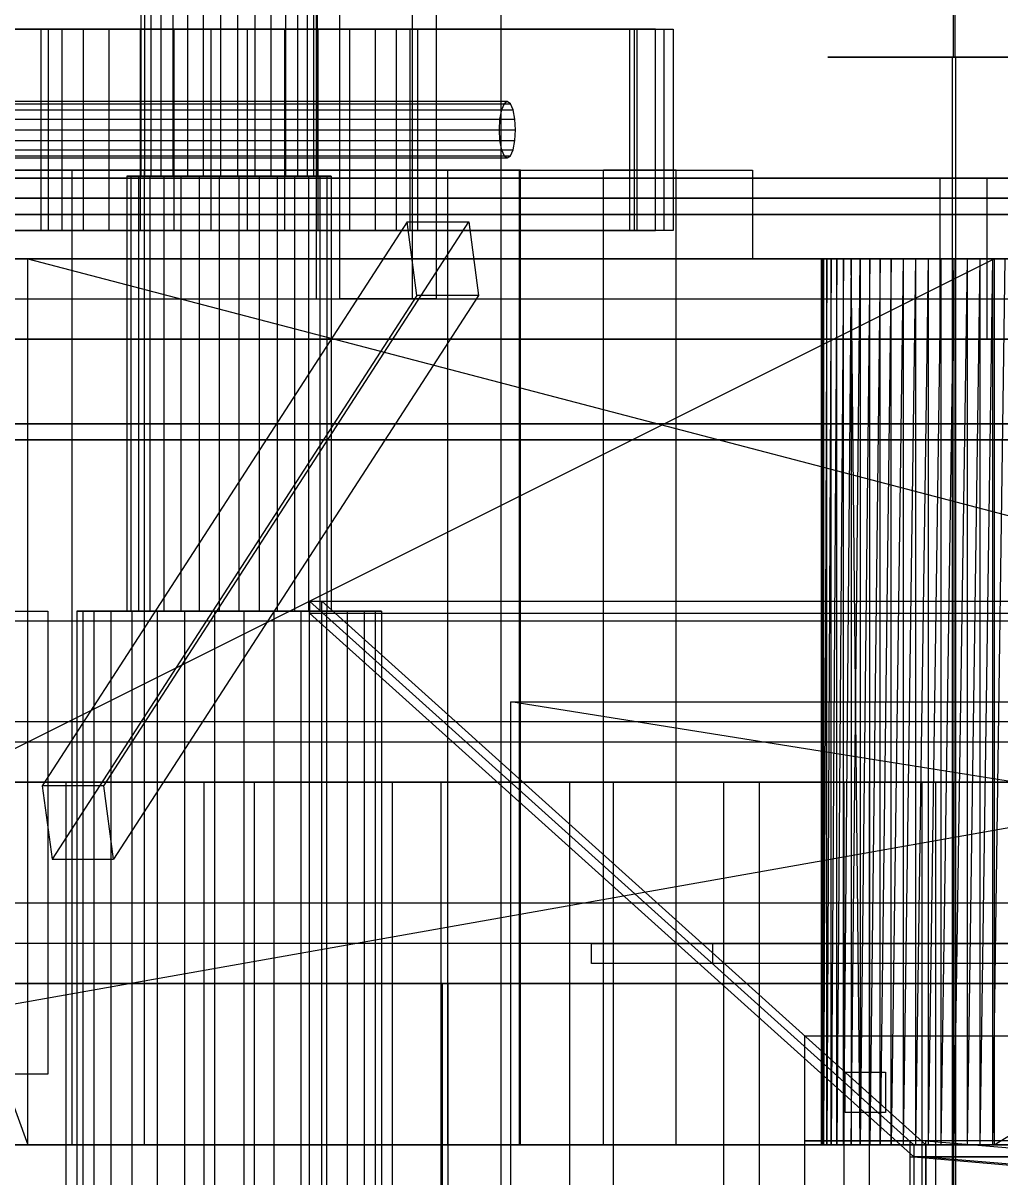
# Model space of a CAD drawing. Header units: millimetres. Extents: x -1970 to 34302, y -65268 to 6837.
# Drawn here: x 25307 to 25549.6, y -17798 to -17511.5 of the extents above; entities that cross this region are included whole.
import ezdxf

# ---------------------------------------------------------------- set-up
doc = ezdxf.new("R2010")
doc.units = ezdxf.units.MM
for name, color, linetype, lineweight in [('COTAS_P', 1, 'Continuous', 0), ('superior_briquetadora', 7, 'Continuous', 0), ('superior_C02', 7, 'Continuous', 0), ('superior_C02-briq', 7, 'Continuous', 0), ('superior_C05', 7, 'Continuous', 0)]:
    doc.layers.add(name, color=color, linetype=linetype, lineweight=lineweight)
doc.dimstyles.new('R19_100', dxfattribs={"dimtxt": 250, "dimasz": 150, "dimexe": 150, "dimexo": 80, "dimgap": 100, "dimtad": 1, "dimtih": 1, "dimtoh": 1, "dimdsep": 46, "dimcen": 0.09, "dimadec": 0, "dimazin": 0, "dimtfac": 1, "dimtdec": 4, "dimtofl": 0, "dimtmove": 0, "dimatfit": 3, "dimfxl": 1, "dimtolj": 1, "dimtzin": 0, "dimarcsym": 0})

# ---------------------------------------------------------------- blocks, each defined once
blk = doc.blocks.new('*D23')
at = {"layer": 'COTAS_P', "color": 0, "lineweight": -2, "transparency": 16777216}
for p, q in [((25128.19, -17920), (25128.19, -16950)), ((27628.19, -17920), (27628.19, -16950)), ((25278.19, -17100), (27478.19, -17100))]:
    blk.add_line(p, q, dxfattribs=at)
at = {"layer": 'COTAS_P', "color": 0, "transparency": 16777216}
for points in [[(25278.19, -17075), (25278.19, -17125), (25128.19, -17100)], [(27478.19, -17075), (27478.19, -17125), (27628.19, -17100)]]:
    blk.add_solid(points, dxfattribs=at)
at = {"layer": 'Defpoints', "color": 0, "transparency": 16777216}
for p in [(27628.19, -17100), (25128.19, -18000), (27628.19, -18000)]:
    blk.add_point(p, dxfattribs=at)

msp = doc.modelspace()

# ---------------------------------------------------------------- linework, layer by layer
at = {"layer": 'superior_briquetadora'}
for p, q in [((25425.687, -17250), (25425.687, -17800)), ((25537.959, -17280), (25537.959, -17520)), ((25538.415, -17280), (25538.415, -17520)), ((25512.914, -17520), (25506.9, -17520)), ((25506.9, -17520), (25507.083, -17520)), ((25507.083, -17520), (25513.426, -17520)), ((25523.934, -17520), (25512.914, -17520)), ((25513.426, -17520), (25524.673, -17520)), ((25524.129, -17520), (25520.784, -17520)), ((25520.784, -17520), (25520.885, -17520)), ((25520.885, -17520), (25524.413, -17520)), ((25537.777, -17520), (25523.934, -17520)), ((25530.259, -17520), (25524.129, -17520)), ((25524.413, -17520), (25530.67, -17520)), ((25524.673, -17520), (25538.597, -17520)), ((25537.959, -17520), (25530.259, -17520)), ((25530.67, -17520), (25538.415, -17520)), ((25551.7, -17520), (25537.777, -17520)), ((25537.777, -17520), (25537.777, -17800)), ((25545.704, -17520), (25537.959, -17520)), ((25538.415, -17520), (25546.115, -17520)), ((25538.597, -17520), (25552.439, -17520)), ((25538.597, -17520), (25538.597, -17800)), ((25551.96, -17520), (25545.704, -17520)), ((25546.115, -17520), (25552.244, -17520)), ((25289.896, -17548), (25308.901, -17548)), ((25318.775, -17548), (25300.273, -17548)), ((25308.901, -17548), (25328.187, -17548)), ((25337.598, -17548), (25318.775, -17548)), ((25319.187, -17790), (25319.187, -17548)), ((25320.078, -17548), (25319.187, -17548)), ((25322.575, -17548), (25320.078, -17548)), ((25326.184, -17548), (25322.575, -17548)), ((25330.189, -17548), (25326.184, -17548)), ((25328.187, -17548), (25347.472, -17548)), ((25333.798, -17548), (25330.189, -17548)), ((25336.295, -17548), (25333.798, -17548)), ((25337.187, -17548), (25336.295, -17548)), ((25337.187, -17790), (25337.187, -17548)), ((25356.1, -17548), (25337.598, -17548)), ((25347.472, -17548), (25366.477, -17548)), ((25373.652, -17548), (25356.1, -17548)), ((25366.477, -17548), (25384.923, -17548)), ((25389.655, -17548), (25373.652, -17548)), ((25384.923, -17548), (25402.542, -17548)), ((25403.565, -17548), (25389.655, -17548)), ((25402.542, -17548), (25419.077, -17548)), ((25414.909, -17548), (25403.565, -17548)), ((25412.525, -17790), (25412.525, -17548)), ((25413.416, -17548), (25412.525, -17548)), ((25415.913, -17548), (25413.416, -17548)), ((25423.299, -17548), (25414.909, -17548)), ((25419.522, -17548), (25415.913, -17548)), ((25419.077, -17548), (25434.286, -17548)), ((25423.527, -17548), (25419.522, -17548)), ((25428.45, -17548), (25423.299, -17548)), ((25427.136, -17548), (25423.527, -17548)), ((25429.633, -17548), (25427.136, -17548)), ((25430.187, -17548), (25428.45, -17548)), ((25430.525, -17548), (25429.633, -17548)), ((25430.187, -17548), (25430.187, -17790)), ((25430.525, -17790), (25430.525, -17548)), ((25434.286, -17548), (25447.948, -17548)), ((25447.948, -17548), (25459.864, -17548)), ((25451.187, -17790), (25451.187, -17548)), ((25452.078, -17548), (25451.187, -17548)), ((25454.575, -17548), (25452.078, -17548)), ((25458.184, -17548), (25454.575, -17548)), ((25462.189, -17548), (25458.184, -17548)), ((25459.864, -17548), (25469.86, -17548)), ((25465.798, -17548), (25462.189, -17548)), ((25468.295, -17548), (25465.798, -17548)), ((25469.187, -17548), (25468.295, -17548)), ((25469.187, -17790), (25469.187, -17548)), ((25469.86, -17548), (25477.789, -17548)), ((25477.789, -17548), (25483.537, -17548)), ((25483.537, -17548), (25487.02, -17548)), ((25487.02, -17548), (25488.187, -17548)), ((25488.187, -17548), (25488.187, -17570)), ((26742.28, -17555), (24692.28, -17555)), ((24693.734, -17555), (26743.734, -17555)), ((26762.639, -17555), (24712.639, -17555)), ((24714.093, -17555), (26764.093, -17555)), ((24693.734, -17559), (26743.734, -17559)), ((26762.639, -17559), (24712.639, -17559)), ((24628.187, -17570), (26828.187, -17570)), ((24748.187, -17570), (26708.187, -17570)), ((25548.187, -17570), (25108.187, -17570)), ((26348.187, -17570), (25108.187, -17790)), ((26348.187, -17570), (25108.187, -17570)), ((25108.187, -17790), (25548.187, -17570)), ((26348.187, -17570), (25121.52, -17570)), ((26624.187, -17570), (25121.52, -17570)), ((25228.187, -17570), (25548.187, -17570)), ((25228.187, -17570), (25512.677, -17570)), ((25228.187, -17570), (25510.748, -17570)), ((25228.187, -17570), (25509.083, -17570)), ((25228.187, -17570), (25507.699, -17570)), ((25506.608, -17570), (25228.187, -17570)), ((25228.187, -17570), (25308.187, -17570)), ((25228.187, -17570), (25308.187, -17790)), ((25289.896, -17570), (25308.901, -17570)), ((25308.187, -17570), (25506.608, -17570)), ((25308.187, -17570), (25505.821, -17570)), ((25308.187, -17570), (25505.345, -17570)), ((25308.187, -17570), (25505.187, -17570)), ((25308.187, -17570), (25507.699, -17570)), ((25308.187, -17570), (25509.083, -17570)), ((25308.187, -17570), (25510.748, -17570)), ((25308.187, -17570), (25512.677, -17570)), ((25308.187, -17570), (25514.852, -17570)), ((25308.187, -17570), (25517.252, -17570)), ((25308.187, -17570), (25519.853, -17570)), ((25308.187, -17570), (25522.63, -17570)), ((25308.187, -17570), (25525.558, -17570)), ((25308.187, -17570), (25528.607, -17570)), ((25308.187, -17570), (25531.749, -17570)), ((25308.187, -17570), (25534.952, -17570)), ((25308.187, -17570), (25538.187, -17570)), ((25308.187, -17570), (25541.421, -17570)), ((25308.187, -17570), (26148.187, -17570)), ((25308.187, -17790), (25308.187, -17570)), ((25308.187, -17570), (26148.187, -17790)), ((25308.901, -17570), (25328.187, -17570)), ((25328.187, -17570), (25347.472, -17570)), ((25347.472, -17570), (25366.477, -17570)), ((25366.477, -17570), (25384.923, -17570)), ((25384.923, -17570), (25402.542, -17570)), ((25402.542, -17570), (25419.077, -17570)), ((25419.077, -17570), (25434.286, -17570)), ((25434.286, -17570), (25447.948, -17570)), ((25447.948, -17570), (25459.864, -17570)), ((25459.864, -17570), (25469.86, -17570)), ((25469.86, -17570), (25477.789, -17570)), ((25477.789, -17570), (25483.537, -17570)), ((25483.537, -17570), (25487.02, -17570)), ((25487.02, -17570), (25488.187, -17570)), ((25505.345, -17570), (25505.187, -17790)), ((25505.187, -17570), (25505.187, -17790)), ((25505.345, -17570), (25505.187, -17570)), ((25505.345, -17570), (25505.345, -17790)), ((25505.821, -17790), (25505.345, -17570)), ((25505.821, -17570), (25505.345, -17570)), ((25505.345, -17790), (25505.821, -17570)), ((25506.608, -17570), (25505.821, -17790)), ((25505.821, -17570), (25505.821, -17790)), ((25506.608, -17570), (25505.821, -17570)), ((25507.699, -17570), (25506.608, -17790)), ((25506.608, -17790), (25506.608, -17570)), ((25507.699, -17570), (25506.608, -17570)), ((25509.083, -17570), (25507.699, -17790)), ((25507.699, -17790), (25507.699, -17570)), ((25509.083, -17570), (25507.699, -17570)), ((25510.748, -17570), (25509.083, -17790)), ((25509.083, -17790), (25509.083, -17570)), ((25510.748, -17570), (25509.083, -17570)), ((25512.677, -17570), (25510.748, -17790)), ((25510.748, -17790), (25510.748, -17570)), ((25512.677, -17570), (25510.748, -17570)), ((25512.677, -17570), (25512.677, -17790)), ((25514.852, -17790), (25512.677, -17570)), ((25514.852, -17570), (25512.677, -17570)), ((25548.187, -17570), (25512.677, -17570)), ((25512.677, -17790), (25514.852, -17570)), ((25517.252, -17570), (25514.852, -17790)), ((25514.852, -17570), (25514.852, -17790)), ((25517.252, -17570), (25514.852, -17570)), ((25548.187, -17570), (25514.852, -17570)), ((25519.853, -17570), (25517.252, -17790)), ((25517.252, -17790), (25517.252, -17570)), ((25519.853, -17570), (25517.252, -17570)), ((25517.252, -17570), (25548.187, -17570)), ((25522.63, -17570), (25519.853, -17790)), ((25519.853, -17790), (25519.853, -17570)), ((25522.63, -17570), (25519.853, -17570)), ((25519.853, -17570), (25548.187, -17570)), ((25525.558, -17570), (25522.63, -17790)), ((25522.63, -17790), (25522.63, -17570)), ((25525.558, -17570), (25522.63, -17570)), ((25522.63, -17570), (25548.187, -17570)), ((25528.607, -17570), (25525.558, -17790)), ((25525.558, -17570), (25525.558, -17790)), ((25528.607, -17570), (25525.558, -17570)), ((25525.558, -17570), (25548.187, -17570)), ((25531.749, -17570), (25528.607, -17790)), ((25528.607, -17570), (25528.607, -17790)), ((25531.749, -17570), (25528.607, -17570)), ((25528.607, -17570), (25548.187, -17570)), ((25534.952, -17570), (25531.749, -17790)), ((25531.749, -17570), (25531.749, -17790)), ((25534.952, -17570), (25531.749, -17570)), ((25531.749, -17570), (25548.187, -17570)), ((25538.187, -17570), (25534.952, -17790)), ((25534.952, -17570), (25534.952, -17790)), ((25538.187, -17570), (25534.952, -17570)), ((25534.952, -17570), (25548.187, -17570)), ((25541.421, -17570), (25538.187, -17790)), ((25538.187, -17570), (25538.187, -17790)), ((25541.421, -17570), (25538.187, -17570)), ((25538.187, -17570), (25548.187, -17570)), ((25544.625, -17570), (25541.421, -17790)), ((25541.421, -17570), (25541.421, -17790)), ((25544.625, -17570), (25541.421, -17570)), ((25541.421, -17570), (25548.187, -17570)), ((26148.187, -17570), (25541.421, -17570)), ((25547.766, -17570), (25544.625, -17790)), ((25544.625, -17570), (25544.625, -17790)), ((25547.766, -17570), (25544.625, -17570)), ((25544.625, -17570), (25548.187, -17570)), ((25544.625, -17570), (25911.749, -17570)), ((26148.187, -17570), (25544.625, -17570)), ((25914.952, -17570), (25544.625, -17570)), ((25550.815, -17570), (25547.766, -17790)), ((25547.766, -17570), (25547.766, -17790)), ((25550.815, -17570), (25547.766, -17570)), ((25547.766, -17570), (25548.187, -17570)), ((25547.766, -17570), (25908.607, -17570)), ((25547.766, -17570), (25911.749, -17570)), ((25548.187, -17570), (25548.187, -17790)), ((25550.815, -17570), (25548.187, -17570)), ((25553.743, -17570), (25548.187, -17570)), ((25556.52, -17570), (25548.187, -17570)), ((25559.122, -17570), (25548.187, -17570)), ((25561.521, -17570), (25548.187, -17570)), ((25563.696, -17570), (25548.187, -17570)), ((25565.625, -17570), (25548.187, -17570)), ((25908.187, -17570), (25548.187, -17570)), ((25548.187, -17790), (25908.187, -17570)), ((24628.187, -17580), (26828.187, -17580)), ((26828.187, -17590), (24628.187, -17590)), ((26743.734, -17611), (24693.734, -17611)), ((24712.639, -17611), (26762.639, -17611)), ((24692.28, -17615), (26742.28, -17615)), ((26743.734, -17615), (24693.734, -17615)), ((24712.639, -17615), (26762.639, -17615)), ((26764.093, -17615), (24714.093, -17615)), ((25528.187, -17790), (25378.187, -17655)), ((25378.187, -17655), (26078.187, -17655)), ((25378.187, -17655), (25378.187, -17658)), ((25378.187, -18305), (25378.187, -17655)), ((25378.187, -17655), (25381.187, -17655)), ((25381.187, -18305), (25381.187, -17655)), ((25381.187, -17655), (25531.187, -17790)), ((25528.187, -17793), (25378.187, -17658)), ((25378.187, -17658), (26078.187, -17658)), ((26828.187, -17660), (24628.187, -17660)), ((26828.187, -17685), (24628.187, -17685)), ((25448.187, -17745), (25448.187, -17740)), ((25448.187, -17740), (26008.187, -17740)), ((25448.187, -17740), (25478.187, -17740)), ((25478.187, -17740), (25478.187, -17745)), ((26008.187, -17745), (25448.187, -17745)), ((25478.187, -17745), (25448.187, -17745)), ((25501.187, -17789), (25501.187, -17763)), ((25501.187, -17763), (25955.187, -17763)), ((25511.187, -17782), (25511.187, -17772)), ((25511.187, -17772), (25521.187, -17772)), ((25521.187, -17772), (25521.187, -17782)), ((25521.187, -17782), (25511.187, -17782)), ((26708.187, -17790), (24748.187, -17790)), ((24832.187, -17790), (26334.853, -17790)), ((25108.187, -17790), (25548.187, -17790)), ((25108.187, -17790), (26348.187, -17790)), ((25108.187, -17790), (26334.853, -17790)), ((25228.187, -17790), (25507.699, -17790)), ((25506.608, -17790), (25228.187, -17790)), ((25228.187, -17790), (25548.187, -17790)), ((25512.677, -17790), (25228.187, -17790)), ((25308.187, -17790), (25228.187, -17790)), ((25510.748, -17790), (25228.187, -17790)), ((25509.083, -17790), (25228.187, -17790)), ((25318.775, -17790), (25300.273, -17790)), ((25308.187, -17790), (25506.608, -17790)), ((25505.821, -17790), (25308.187, -17790)), ((25505.345, -17790), (25308.187, -17790)), ((25505.187, -17790), (25308.187, -17790)), ((25507.699, -17790), (25308.187, -17790)), ((25509.083, -17790), (25308.187, -17790)), ((25510.748, -17790), (25308.187, -17790)), ((25512.677, -17790), (25308.187, -17790)), ((25514.852, -17790), (25308.187, -17790)), ((25517.252, -17790), (25308.187, -17790)), ((25519.853, -17790), (25308.187, -17790)), ((25522.63, -17790), (25308.187, -17790)), ((25525.558, -17790), (25308.187, -17790)), ((25528.607, -17790), (25308.187, -17790)), ((25531.749, -17790), (25308.187, -17790)), ((25534.952, -17790), (25308.187, -17790)), ((25538.187, -17790), (25308.187, -17790)), ((25541.421, -17790), (25308.187, -17790)), ((25308.187, -17790), (25914.952, -17790)), ((26148.187, -17790), (25308.187, -17790)), ((25308.187, -17790), (25911.749, -17790)), ((25337.598, -17790), (25318.775, -17790)), ((25320.078, -17790), (25319.187, -17790)), ((25322.575, -17790), (25320.078, -17790)), ((25326.184, -17790), (25322.575, -17790)), ((25330.189, -17790), (25326.184, -17790)), ((25333.798, -17790), (25330.189, -17790)), ((25336.295, -17790), (25333.798, -17790)), ((25337.187, -17790), (25336.295, -17790)), ((25356.1, -17790), (25337.598, -17790)), ((25373.652, -17790), (25356.1, -17790)), ((25389.655, -17790), (25373.652, -17790)), ((25403.565, -17790), (25389.655, -17790)), ((25414.909, -17790), (25403.565, -17790)), ((25413.416, -17790), (25412.525, -17790)), ((25415.913, -17790), (25413.416, -17790)), ((25423.299, -17790), (25414.909, -17790)), ((25419.522, -17790), (25415.913, -17790)), ((25423.527, -17790), (25419.522, -17790)), ((25428.45, -17790), (25423.299, -17790)), ((25427.136, -17790), (25423.527, -17790)), ((25429.633, -17790), (25427.136, -17790)), ((25430.187, -17790), (25428.45, -17790)), ((25430.525, -17790), (25429.633, -17790)), ((25452.078, -17790), (25451.187, -17790)), ((25454.575, -17790), (25452.078, -17790)), ((25458.184, -17790), (25454.575, -17790)), ((25462.189, -17790), (25458.184, -17790)), ((25465.798, -17790), (25462.189, -17790)), ((25468.295, -17790), (25465.798, -17790)), ((25469.187, -17790), (25468.295, -17790)), ((25955.187, -17789), (25501.187, -17789)), ((25501.187, -18171), (25501.187, -17789)), ((25501.187, -17789), (25527.187, -17789)), ((25505.187, -17790), (25505.345, -17790)), ((25505.345, -17790), (25505.821, -17790)), ((25505.821, -17790), (25506.608, -17790)), ((25506.608, -17790), (25507.699, -17790)), ((25507.699, -17790), (25509.083, -17790)), ((25509.083, -17790), (25510.748, -17790)), ((25510.748, -17790), (25512.677, -17790)), ((25512.677, -17790), (25514.852, -17790)), ((25512.677, -17790), (25548.187, -17790)), ((25514.852, -17790), (25517.252, -17790)), ((25514.852, -17790), (25548.187, -17790)), ((25517.252, -17790), (25519.853, -17790)), ((25517.252, -17790), (25548.187, -17790)), ((25519.853, -17790), (25522.63, -17790)), ((25519.853, -17790), (25548.187, -17790)), ((25522.63, -17790), (25525.558, -17790)), ((25522.63, -17790), (25548.187, -17790)), ((25525.558, -17790), (25528.607, -17790)), ((25525.558, -17790), (25548.187, -17790)), ((25527.187, -17789), (25527.187, -18171)), ((25928.187, -17790), (25528.187, -17790)), ((25528.187, -17790), (25528.187, -17793)), ((25528.187, -17790), (25528.187, -18170)), ((25528.187, -17790), (25531.187, -17790)), ((25528.607, -17790), (25531.749, -17790)), ((25528.607, -17790), (25548.187, -17790)), ((25925.187, -17789), (25531.187, -17789)), ((25531.187, -17789), (25613.187, -17796)), ((25531.187, -17793), (25531.187, -17789)), ((25531.187, -17790), (25531.187, -18170)), ((25531.749, -17790), (25534.952, -17790)), ((25531.749, -17790), (25548.187, -17790)), ((25534.952, -17790), (25538.187, -17790)), ((25534.952, -17790), (25548.187, -17790)), ((25538.187, -17790), (25541.421, -17790)), ((25538.187, -17790), (25548.187, -17790)), ((25541.421, -17790), (25544.625, -17790)), ((25541.421, -17790), (25548.187, -17790)), ((25541.421, -17790), (25911.749, -17790)), ((25544.625, -17790), (25547.766, -17790)), ((25544.625, -17790), (25548.187, -17790)), ((25908.607, -17790), (25544.625, -17790)), ((25911.749, -17790), (25544.625, -17790)), ((25547.766, -17790), (25550.815, -17790)), ((25547.766, -17790), (25548.187, -17790)), ((25905.558, -17790), (25547.766, -17790)), ((25908.607, -17790), (25547.766, -17790)), ((25548.187, -17790), (25908.187, -17790)), ((25561.521, -17790), (25548.187, -17790)), ((25548.187, -17790), (25563.696, -17790)), ((25559.122, -17790), (25548.187, -17790)), ((25548.187, -17790), (25565.625, -17790)), ((25556.52, -17790), (25548.187, -17790)), ((25553.743, -17790), (25548.187, -17790)), ((25550.815, -17790), (25548.187, -17790)), ((25609.187, -17800), (25527.187, -17793)), ((25527.187, -17793), (25527.187, -18167)), ((25527.187, -17793), (25531.187, -17793)), ((25928.187, -17793), (25528.187, -17793)), ((25531.187, -18167), (25531.187, -17793)), ((25531.187, -17793), (25613.187, -17800)), ((25531.187, -17793), (25925.187, -17793))]:
    msp.add_line(p, q, dxfattribs=at)
at = {"layer": 'superior_C02'}
for p, q in [((25379.838, -17177), (25379.838, -17580)), ((25385.684, -17580), (25385.684, -17177)), ((25403.747, -17580), (25403.747, -17177)), ((25409.592, -17177), (25409.592, -17580)), ((25336.288, -17449.5), (25336.288, -17549.5)), ((25337.147, -17449.5), (25337.147, -17549.5)), ((25338.763, -17449.5), (25338.763, -17549.5)), ((25341.209, -17449.5), (25341.209, -17549.5)), ((25344.195, -17449.5), (25344.195, -17549.5)), ((25347.856, -17449.5), (25347.856, -17549.5)), ((25351.757, -17449.5), (25351.757, -17549.5)), ((25356.076, -17449.5), (25356.076, -17549.5)), ((25360.298, -17449.5), (25360.298, -17549.5)), ((25364.616, -17449.5), (25364.616, -17549.5)), ((25368.517, -17449.5), (25368.517, -17549.5)), ((25372.178, -17449.5), (25372.178, -17549.5)), ((25375.164, -17449.5), (25375.164, -17549.5)), ((25377.61, -17449.5), (25377.61, -17549.5)), ((25379.226, -17549.5), (25379.226, -17449.5)), ((25380.085, -17449.5), (25380.085, -17549.5)), ((25464.05, -17513), (25224.965, -17513)), ((25229.349, -17513), (25468.434, -17513)), ((25457.701, -17513), (25285.56, -17513)), ((25458.87, -17513), (25286.729, -17513)), ((25287.314, -17513), (25459.455, -17513)), ((25294.036, -17513), (25466.177, -17513)), ((25313.239, -17513), (25311.403, -17513)), ((25311.403, -17513), (25316.69, -17513)), ((25311.403, -17513), (25311.403, -17563)), ((25321.917, -17513), (25313.239, -17513)), ((25313.239, -17513), (25313.239, -17563)), ((25316.69, -17513), (25328.295, -17513)), ((25316.69, -17513), (25316.69, -17563)), ((25336.117, -17513), (25321.917, -17513)), ((25321.917, -17513), (25321.917, -17563)), ((25328.295, -17513), (25344.45, -17513)), ((25328.295, -17513), (25328.295, -17563)), ((25353.677, -17513), (25336.117, -17513)), ((25336.117, -17513), (25336.117, -17563)), ((25344.45, -17513), (25362.697, -17513)), ((25344.45, -17513), (25344.45, -17563)), ((25371.923, -17513), (25353.677, -17513)), ((25353.677, -17513), (25353.677, -17563)), ((25362.697, -17513), (25380.256, -17513)), ((25362.697, -17513), (25362.697, -17563)), ((25388.078, -17513), (25371.923, -17513)), ((25371.923, -17513), (25371.923, -17563)), ((25380.256, -17513), (25394.456, -17513)), ((25380.256, -17513), (25380.256, -17563)), ((25399.683, -17513), (25388.078, -17513)), ((25388.078, -17513), (25388.078, -17563)), ((25394.456, -17513), (25403.134, -17513)), ((25394.456, -17513), (25394.456, -17563)), ((25404.97, -17513), (25399.683, -17513)), ((25399.683, -17513), (25399.683, -17563)), ((25403.134, -17513), (25404.97, -17513)), ((25403.134, -17563), (25403.134, -17513)), ((25404.97, -17513), (25404.97, -17563)), ((25457.701, -17563), (25457.701, -17513)), ((25457.701, -17513), (25459.455, -17513)), ((25458.87, -17563), (25458.87, -17513)), ((25458.87, -17513), (25466.177, -17513)), ((25459.455, -17513), (25459.455, -17563)), ((25464.05, -17563), (25464.05, -17513)), ((25464.05, -17513), (25468.434, -17513)), ((25466.177, -17513), (25466.177, -17563)), ((25468.434, -17513), (25468.434, -17563)), ((25205.853, -17533.05), (25425.811, -17533.05)), ((25206.517, -17531.533), (25426.475, -17531.533)), ((25427.257, -17531), (25207.3, -17531)), ((25208.083, -17531.533), (25428.04, -17531.533)), ((25208.747, -17533.05), (25428.704, -17533.05)), ((25425.811, -17533.05), (25425.367, -17535.321)), ((25426.475, -17531.533), (25425.811, -17533.05)), ((25427.257, -17531), (25426.475, -17531.533)), ((25428.04, -17531.533), (25427.257, -17531)), ((25428.704, -17533.05), (25428.04, -17531.533)), ((25429.148, -17535.321), (25428.704, -17533.05)), ((25205.41, -17535.321), (25425.367, -17535.321)), ((25209.19, -17535.321), (25429.148, -17535.321)), ((25425.367, -17535.321), (25425.212, -17538)), ((25429.303, -17538), (25429.148, -17535.321)), ((25205.254, -17538), (25425.212, -17538)), ((25209.346, -17538), (25429.303, -17538)), ((25425.212, -17538), (25425.367, -17540.679)), ((25429.148, -17540.679), (25429.303, -17538)), ((25205.41, -17540.679), (25425.367, -17540.679)), ((25209.19, -17540.679), (25429.148, -17540.679)), ((25425.367, -17540.679), (25425.811, -17542.95)), ((25428.704, -17542.95), (25429.148, -17540.679)), ((25205.853, -17542.95), (25425.811, -17542.95)), ((25206.517, -17544.467), (25426.475, -17544.467)), ((25207.3, -17545), (25427.257, -17545)), ((25208.083, -17544.467), (25428.04, -17544.467)), ((25208.747, -17542.95), (25428.704, -17542.95)), ((25425.811, -17542.95), (25426.475, -17544.467)), ((25426.475, -17544.467), (25427.257, -17545)), ((25427.257, -17545), (25428.04, -17544.467)), ((25428.04, -17544.467), (25428.704, -17542.95)), ((25534.711, -17550), (25023.071, -17550)), ((25034.761, -17550), (25546.402, -17550)), ((25588.78, -17550), (25077.14, -17550)), ((25091.753, -17550), (25603.394, -17550)), ((25333.8, -17549.5), (25332.804, -17549.5)), ((25332.804, -17549.5), (25335.673, -17549.5)), ((25332.804, -17549.5), (25332.804, -17657.5)), ((25338.508, -17549.5), (25333.8, -17549.5)), ((25333.8, -17549.5), (25333.8, -17657.5)), ((25335.673, -17549.5), (25341.969, -17549.5)), ((25335.673, -17549.5), (25335.673, -17657.5)), ((25338.763, -17549.5), (25336.288, -17549.5)), ((25336.288, -17549.5), (25337.147, -17549.5)), ((25337.147, -17549.5), (25341.209, -17549.5)), ((25346.213, -17549.5), (25338.508, -17549.5)), ((25338.508, -17549.5), (25338.508, -17657.5)), ((25344.195, -17549.5), (25338.763, -17549.5)), ((25341.209, -17549.5), (25347.856, -17549.5)), ((25341.969, -17549.5), (25350.734, -17549.5)), ((25341.969, -17549.5), (25341.969, -17657.5)), ((25351.757, -17549.5), (25344.195, -17549.5)), ((25355.74, -17549.5), (25346.213, -17549.5)), ((25346.213, -17549.5), (25346.213, -17657.5)), ((25347.856, -17549.5), (25356.076, -17549.5)), ((25350.734, -17549.5), (25360.633, -17549.5)), ((25350.734, -17549.5), (25350.734, -17657.5)), ((25360.298, -17549.5), (25351.757, -17549.5)), ((25365.639, -17549.5), (25355.74, -17549.5)), ((25355.74, -17549.5), (25355.74, -17657.5)), ((25356.076, -17549.5), (25364.616, -17549.5)), ((25368.517, -17549.5), (25360.298, -17549.5)), ((25360.633, -17549.5), (25370.161, -17549.5)), ((25360.633, -17549.5), (25360.633, -17657.5)), ((25364.616, -17549.5), (25372.178, -17549.5)), ((25374.404, -17549.5), (25365.639, -17549.5)), ((25365.639, -17549.5), (25365.639, -17657.5)), ((25375.164, -17549.5), (25368.517, -17549.5)), ((25370.161, -17549.5), (25377.865, -17549.5)), ((25370.161, -17549.5), (25370.161, -17657.5)), ((25372.178, -17549.5), (25377.61, -17549.5)), ((25380.7, -17549.5), (25374.404, -17549.5)), ((25374.404, -17549.5), (25374.404, -17657.5)), ((25379.226, -17549.5), (25375.164, -17549.5)), ((25377.61, -17549.5), (25380.085, -17549.5)), ((25377.865, -17549.5), (25382.573, -17549.5)), ((25377.865, -17549.5), (25377.865, -17657.5)), ((25380.085, -17549.5), (25379.226, -17549.5)), ((25383.569, -17549.5), (25380.7, -17549.5)), ((25380.7, -17549.5), (25380.7, -17657.5)), ((25382.573, -17549.5), (25383.569, -17549.5)), ((25382.573, -17657.5), (25382.573, -17549.5)), ((25383.569, -17549.5), (25383.569, -17657.5)), ((25534.711, -17550), (25534.711, -17590)), ((25546.402, -17550), (25534.711, -17550)), ((25546.402, -17590), (25546.402, -17550)), ((25402.411, -17560.886), (25311.808, -17700.886)), ((25327.11, -17700.886), (25417.712, -17560.886)), ((25404.816, -17579.114), (25402.411, -17560.886)), ((25402.411, -17560.886), (25417.712, -17560.886)), ((25417.712, -17560.886), (25420.118, -17579.114)), ((25224.965, -17563), (25464.05, -17563)), ((25468.434, -17563), (25229.349, -17563)), ((25285.56, -17563), (25457.701, -17563)), ((25286.729, -17563), (25458.87, -17563)), ((25459.455, -17563), (25287.314, -17563)), ((25466.177, -17563), (25294.036, -17563)), ((25316.69, -17563), (25311.403, -17563)), ((25311.403, -17563), (25313.239, -17563)), ((25313.239, -17563), (25321.917, -17563)), ((25328.295, -17563), (25316.69, -17563)), ((25321.917, -17563), (25336.117, -17563)), ((25344.45, -17563), (25328.295, -17563)), ((25336.117, -17563), (25353.677, -17563)), ((25362.697, -17563), (25344.45, -17563)), ((25353.677, -17563), (25371.923, -17563)), ((25380.256, -17563), (25362.697, -17563)), ((25371.923, -17563), (25388.078, -17563)), ((25394.456, -17563), (25380.256, -17563)), ((25388.078, -17563), (25399.683, -17563)), ((25403.134, -17563), (25394.456, -17563)), ((25399.683, -17563), (25404.97, -17563)), ((25404.97, -17563), (25403.134, -17563)), ((25459.455, -17563), (25457.701, -17563)), ((25466.177, -17563), (25458.87, -17563)), ((25468.434, -17563), (25464.05, -17563)), ((25404.816, -17579.114), (25314.214, -17719.114)), ((25420.118, -17579.114), (25329.516, -17719.114)), ((25420.118, -17579.114), (25404.816, -17579.114)), ((25379.838, -17580), (25403.747, -17580)), ((25379.838, -17580), (25385.684, -17580)), ((25409.592, -17580), (25385.684, -17580)), ((25409.592, -17580), (25403.747, -17580)), ((25023.071, -17590), (25534.711, -17590)), ((25034.761, -17590), (25546.402, -17590)), ((25077.14, -17590), (25588.78, -17590)), ((25091.753, -17590), (25603.394, -17590)), ((25534.711, -17590), (25546.402, -17590)), ((25321.846, -17657.5), (25320.362, -17657.5)), ((25320.362, -17657.5), (25324.637, -17657.5)), ((25320.362, -17657.5), (25320.362, -18342.5)), ((25328.862, -17657.5), (25321.846, -17657.5)), ((25321.846, -17657.5), (25321.846, -18342.5)), ((25324.637, -17657.5), (25334.019, -17657.5)), ((25324.637, -17657.5), (25324.637, -18342.5)), ((25340.343, -17657.5), (25328.862, -17657.5)), ((25328.862, -17657.5), (25328.862, -18342.5)), ((25335.673, -17657.5), (25332.804, -17657.5)), ((25332.804, -17657.5), (25333.8, -17657.5)), ((25333.8, -17657.5), (25338.508, -17657.5)), ((25334.019, -17657.5), (25347.08, -17657.5)), ((25334.019, -17657.5), (25334.019, -18342.5)), ((25341.969, -17657.5), (25335.673, -17657.5)), ((25338.508, -17657.5), (25346.213, -17657.5)), ((25354.54, -17657.5), (25340.343, -17657.5)), ((25340.343, -17657.5), (25340.343, -18342.5)), ((25350.734, -17657.5), (25341.969, -17657.5)), ((25346.213, -17657.5), (25355.74, -17657.5)), ((25347.08, -17657.5), (25361.833, -17657.5)), ((25347.08, -17657.5), (25347.08, -18342.5)), ((25360.633, -17657.5), (25350.734, -17657.5)), ((25369.293, -17657.5), (25354.54, -17657.5)), ((25354.54, -17657.5), (25354.54, -18342.5)), ((25355.74, -17657.5), (25365.639, -17657.5)), ((25370.161, -17657.5), (25360.633, -17657.5)), ((25361.833, -17657.5), (25376.03, -17657.5)), ((25361.833, -17657.5), (25361.833, -18342.5)), ((25365.639, -17657.5), (25374.404, -17657.5)), ((25382.354, -17657.5), (25369.293, -17657.5)), ((25369.293, -17657.5), (25369.293, -18342.5)), ((25377.865, -17657.5), (25370.161, -17657.5)), ((25374.404, -17657.5), (25380.7, -17657.5)), ((25376.03, -17657.5), (25387.511, -17657.5)), ((25376.03, -17657.5), (25376.03, -18342.5)), ((25382.573, -17657.5), (25377.865, -17657.5)), ((25380.7, -17657.5), (25383.569, -17657.5)), ((25391.737, -17657.5), (25382.354, -17657.5)), ((25382.354, -17657.5), (25382.354, -18342.5)), ((25383.569, -17657.5), (25382.573, -17657.5)), ((25387.511, -17657.5), (25394.527, -17657.5)), ((25387.511, -17657.5), (25387.511, -18342.5)), ((25396.011, -17657.5), (25391.737, -17657.5)), ((25391.737, -17657.5), (25391.737, -18342.5)), ((25394.527, -17657.5), (25396.011, -17657.5)), ((25394.527, -18342.5), (25394.527, -17657.5)), ((25396.011, -17657.5), (25396.011, -18342.5)), ((25648.658, -17700), (25113.109, -17700)), ((25120.416, -17700), (25655.964, -17700)), ((25317.676, -17700), (25273.664, -17700)), ((25305.579, -17700), (25351.925, -17700)), ((25327.11, -17700.886), (25311.808, -17700.886)), ((25311.808, -17700.886), (25314.214, -17719.114)), ((25364.449, -17700), (25317.676, -17700)), ((25317.676, -17700), (25317.676, -18300)), ((25329.516, -17719.114), (25327.11, -17700.886)), ((25351.925, -17700), (25398.697, -17700)), ((25351.925, -17700), (25351.925, -18300)), ((25410.794, -17700), (25364.449, -17700)), ((25364.449, -17700), (25364.449, -18300)), ((25398.697, -17700), (25442.709, -17700)), ((25398.697, -17700), (25398.697, -18300)), ((25453.555, -17700), (25410.794, -17700)), ((25410.794, -17700), (25410.794, -18300)), ((25442.709, -17700), (25480.961, -17700)), ((25442.709, -17700), (25442.709, -18300)), ((25489.817, -17700), (25453.555, -17700)), ((25453.555, -17700), (25453.555, -18300)), ((25480.961, -17700), (25510.846, -17700)), ((25480.961, -17700), (25480.961, -18300)), ((25517.108, -17700), (25489.817, -17700)), ((25489.817, -17700), (25489.817, -18300)), ((25510.846, -17700), (25530.327, -17700)), ((25510.846, -17700), (25510.846, -18300)), ((25533.569, -17700), (25517.108, -17700)), ((25517.108, -17700), (25517.108, -18300)), ((25530.327, -17700), (25538.078, -17700)), ((25530.327, -18300), (25530.327, -17700)), ((25538.078, -17700), (25533.569, -17700)), ((25533.569, -17700), (25533.569, -18300)), ((25538.078, -17700), (25538.078, -18300)), ((25314.214, -17719.114), (25329.516, -17719.114)), ((16335.427, -17750), (25411.088, -17750)), ((25412.557, -17750), (16336.897, -17750)), ((25411.088, -17750), (25411.088, -18250)), ((25412.557, -17750), (25411.088, -17750)), ((25412.557, -18250), (25412.557, -17750))]:
    msp.add_line(p, q, dxfattribs=at)
at = {"layer": 'superior_C02-briq'}
for p, q in [((25553.187, -17700), (25428.187, -17680)), ((25428.187, -17680), (26028.187, -17680)), ((25428.187, -18280), (25428.187, -17680))]:
    msp.add_line(p, q, dxfattribs=at)
at = {"layer": 'superior_C05'}
for p, q in [((25203.187, -17657.5), (25313.187, -17657.5)), ((25313.187, -17657.5), (25313.187, -17772.5)), ((25203.187, -17690), (27183.187, -17690)), ((25038.187, -17700), (27328.187, -17700)), ((27328.187, -17730), (25038.187, -17730)), ((27183.187, -17740), (25203.187, -17740)), ((27628.187, -17750), (25128.187, -17750)), ((25218.187, -17750), (27538.187, -17750)), ((25313.187, -17772.5), (25203.187, -17772.5))]:
    msp.add_line(p, q, dxfattribs=at)

# ---------------------------------------------------------------- dimensions: what is measured, and where the dimension line sits
at = {"layer": 'COTAS_P'}
dim = msp.add_aligned_dim(p1=(25128.187, -18000), p2=(27628.187, -18000), distance=900, text='<> P', dimstyle='R19_100', dxfattribs=at)
dim.commit()
dim.dimension.update_dxf_attribs({"geometry": '*D23', "text_midpoint": (26378.187, -17100)})

doc.saveas('drawing.dxf')
